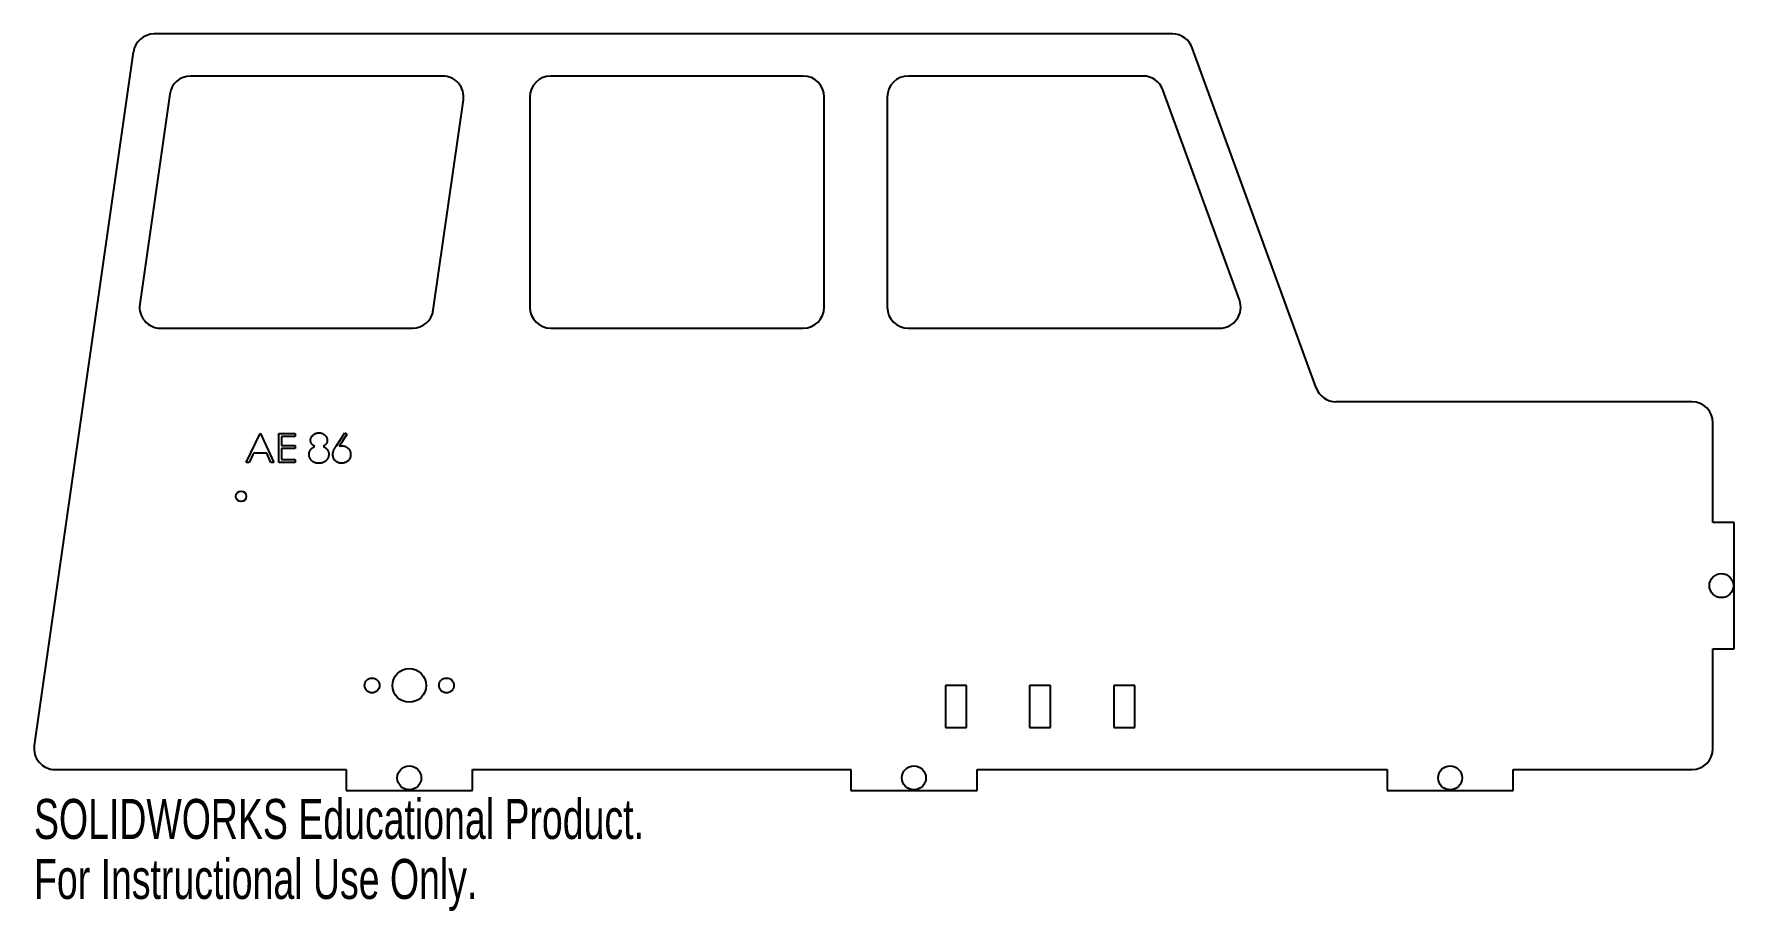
# Model space of a CAD drawing. Header units: inches. Extents: x -2.98 to 5.1, y -2.42 to 1.75.
import ezdxf

# ---------------------------------------------------------------- set-up
doc = ezdxf.new("R2010")
doc.units = ezdxf.units.IN
doc.header["$MEASUREMENT"] = 0
doc.styles.add('SLDTEXTSTYLE0', font='TXT', dxfattribs={"width": 0.7})

msp = doc.modelspace()

# ---------------------------------------------------------------- linework, layer by layer
at = {"color": 7, "linetype": 'Continuous', "lineweight": 25}
for p, q in [((2.43, 1.75), (-2.4133, 1.75)), ((-2.5123, 1.6641), (-2.9837, -1.6359)), ((3.113, 0.0658), (2.5239, 1.6842)), ((-1.0418, 1.55), (-2.2398, 1.55)), ((0.6735, 1.55), (-0.5265, 1.55)), ((2.2899, 1.55), (1.1735, 1.55)), ((-2.3388, 1.4641), (-2.4817, 0.4641)), ((2.7479, 0.4842), (2.3839, 1.4842)), ((-1.0857, 0.4359), (-0.9428, 1.4359)), ((-0.6265, 1.45), (-0.6265, 0.45)), ((0.7735, 0.45), (0.7735, 1.45)), ((1.0735, 1.45), (1.0735, 0.45)), ((-2.3827, 0.35), (-1.1847, 0.35)), ((-0.5265, 0.35), (0.6735, 0.35)), ((1.1735, 0.35), (2.6539, 0.35)), ((4.9, 0), (3.207, 0)), ((-1.9751, -0.2893), (-1.9098, -0.1515)), ((-1.9098, -0.1515), (-1.908, -0.1515)), ((-1.908, -0.1515), (-1.8444, -0.2893)), ((-1.8197, -0.2893), (-1.8197, -0.1515)), ((-1.8197, -0.1515), (-1.7419, -0.1515)), ((-1.7419, -0.1515), (-1.7419, -0.1656)), ((-1.5481, -0.2108), (-1.507, -0.1479)), ((-1.4974, -0.1554), (-1.5339, -0.2111)), ((-1.507, -0.1479), (-1.4974, -0.1554)), ((5, -0.575), (5, -0.1)), ((-1.8073, -0.1656), (-1.8073, -0.208)), ((-1.7419, -0.1656), (-1.8073, -0.1656)), ((-1.8073, -0.208), (-1.7419, -0.208)), ((-1.8073, -0.2221), (-1.8073, -0.2751)), ((-1.7419, -0.2221), (-1.8073, -0.2221)), ((-1.7419, -0.208), (-1.7419, -0.2221)), ((-1.9616, -0.2893), (-1.9751, -0.2893)), ((-1.9407, -0.2451), (-1.9616, -0.2893)), ((-1.8782, -0.2451), (-1.9407, -0.2451)), ((-1.8578, -0.2893), (-1.8782, -0.2451)), ((-1.8444, -0.2893), (-1.8578, -0.2893)), ((-1.7419, -0.2893), (-1.8197, -0.2893)), ((-1.8073, -0.2751), (-1.7419, -0.2751)), ((-1.7419, -0.2751), (-1.7419, -0.2893)), ((5.1, -0.575), (5, -0.575)), ((5.1, -1.175), (5.1, -0.575)), ((5, -1.175), (5.1, -1.175)), ((5, -1.65), (5, -1.175)), ((1.45, -1.35), (1.35, -1.35)), ((1.35, -1.35), (1.35, -1.55)), ((1.45, -1.55), (1.45, -1.35)), ((1.75, -1.35), (1.75, -1.55)), ((1.85, -1.35), (1.75, -1.35)), ((1.85, -1.55), (1.85, -1.35)), ((2.15, -1.35), (2.15, -1.55)), ((2.25, -1.35), (2.15, -1.35)), ((2.25, -1.55), (2.25, -1.35)), ((1.35, -1.55), (1.45, -1.55)), ((1.75, -1.55), (1.85, -1.55)), ((2.15, -1.55), (2.25, -1.55)), ((-2.8847, -1.75), (-1.5, -1.75)), ((-1.5, -1.75), (-1.5, -1.85)), ((-0.9, -1.75), (0.9, -1.75)), ((-0.9, -1.85), (-0.9, -1.75)), ((0.9, -1.75), (0.9, -1.85)), ((1.5, -1.75), (3.45, -1.75)), ((1.5, -1.85), (1.5, -1.75)), ((3.45, -1.75), (3.45, -1.85)), ((4.05, -1.85), (4.05, -1.75)), ((4.05, -1.75), (4.9, -1.75)), ((-1.5, -1.85), (-0.9, -1.85)), ((0.9, -1.85), (1.5, -1.85)), ((3.45, -1.85), (4.05, -1.85))]:
    msp.add_line(p, q, dxfattribs=at)
for centre, radius in [((-2, -0.45), 0.025), ((5.04, -0.875), 0.057), ((-1.2, -1.35), 0.08), ((-1.377, -1.35), 0.0354), ((-1.023, -1.35), 0.0354), ((-1.2, -1.79), 0.057), ((1.2, -1.79), 0.057), ((3.75, -1.79), 0.057)]:
    msp.add_circle(centre, radius, dxfattribs=at)
for centre, start, end in [((-2.4133, 1.65), 90, 171.8699), ((2.43, 1.65), 20, 90), ((-2.2398, 1.45), 90, 171.8699), ((-1.0418, 1.45), 351.8699, 90), ((-0.5265, 1.45), 90, 180), ((0.6735, 1.45), 0, 90), ((1.1735, 1.45), 90, 180), ((2.2899, 1.45), 20, 90), ((-2.3827, 0.45), 171.8699, 270), ((-1.1847, 0.45), 270, 351.8699), ((-0.5265, 0.45), 180, 270), ((0.6735, 0.45), 270, 0), ((1.1735, 0.45), 180, 270), ((2.6539, 0.45), 270, 20), ((3.207, 0.1), 200, 270), ((4.9, -0.1), 0, 90), ((-2.8847, -1.65), 171.8699, 270), ((4.9, -1.65), 270, 0)]:
    msp.add_arc(centre, 0.1, start, end, dxfattribs=at)
for points, knots in [([(-1.6695, -0.1833), (-1.6694, -0.1818), (-1.6693, -0.1789), (-1.6683, -0.1745), (-1.6665, -0.1702), (-1.6642, -0.166), (-1.6613, -0.162), (-1.6579, -0.1584), (-1.6539, -0.1553), (-1.6495, -0.1527), (-1.6447, -0.1505), (-1.6397, -0.1491), (-1.6345, -0.1481), (-1.6309, -0.148), (-1.6291, -0.1479)], [0, 0, 0, 0, 0.0740584, 0.1488704, 0.2266677, 0.3077348, 0.3911572, 0.4739294, 0.5579278, 0.6449893, 0.7333641, 0.821092, 0.9092872, 1, 1, 1, 1]), ([(-1.6291, -0.1479), (-1.6274, -0.148), (-1.6239, -0.1481), (-1.6188, -0.1491), (-1.614, -0.1506), (-1.6093, -0.1527), (-1.605, -0.1554), (-1.6012, -0.1585), (-1.5979, -0.1621), (-1.5951, -0.166), (-1.5928, -0.1702), (-1.5912, -0.1746), (-1.5902, -0.1791), (-1.5901, -0.1822), (-1.59, -0.1837)], [0, 0, 0, 0, 0.08941, 0.176306, 0.262626, 0.349446, 0.435498, 0.518928, 0.601355, 0.684256, 0.765807, 0.844877, 0.92228, 1, 1, 1, 1]), ([(-1.6766, -0.2503), (-1.6765, -0.2493), (-1.6765, -0.2474), (-1.6762, -0.2446), (-1.6757, -0.2418), (-1.675, -0.2391), (-1.6741, -0.2365), (-1.673, -0.234), (-1.6717, -0.2316), (-1.6702, -0.2292), (-1.6684, -0.2269), (-1.6665, -0.2246), (-1.6642, -0.2224), (-1.6617, -0.2203), (-1.659, -0.2182), (-1.656, -0.2163), (-1.6528, -0.2143), (-1.6505, -0.2131), (-1.6494, -0.2125)], [0, 0, 0, 0, 0.058854, 0.116315, 0.172675, 0.22878, 0.28458, 0.340257, 0.39663, 0.453507, 0.512318, 0.572648, 0.636022, 0.702363, 0.771483, 0.844184, 0.92007, 1, 1, 1, 1]), ([(-1.6494, -0.2125), (-1.651, -0.2116), (-1.6541, -0.21), (-1.6582, -0.2069), (-1.6617, -0.2035), (-1.6645, -0.1998), (-1.6668, -0.1959), (-1.6683, -0.1918), (-1.6693, -0.1876), (-1.6694, -0.1847), (-1.6695, -0.1833)], [0, 0, 0, 0, 0.14586, 0.282426, 0.41085, 0.535029, 0.654701, 0.770133, 0.884556, 1, 1, 1, 1]), ([(-1.59, -0.1837), (-1.5901, -0.1852), (-1.5902, -0.1881), (-1.5911, -0.1924), (-1.5927, -0.1964), (-1.5948, -0.2002), (-1.5976, -0.2037), (-1.601, -0.2069), (-1.605, -0.2099), (-1.608, -0.2116), (-1.6096, -0.2125)], [0, 0, 0, 0, 0.121904, 0.239413, 0.35541, 0.472091, 0.592859, 0.718703, 0.854892, 1, 1, 1, 1]), ([(-1.6096, -0.2125), (-1.6084, -0.2131), (-1.6062, -0.2142), (-1.6031, -0.2161), (-1.6002, -0.218), (-1.5976, -0.22), (-1.5951, -0.222), (-1.593, -0.2242), (-1.591, -0.2263), (-1.5893, -0.2286), (-1.5878, -0.2309), (-1.5865, -0.2333), (-1.5854, -0.2357), (-1.5845, -0.2382), (-1.5838, -0.2409), (-1.5833, -0.2435), (-1.583, -0.2463), (-1.583, -0.2482), (-1.5829, -0.2491)], [0, 0, 0, 0, 0.079525, 0.1551, 0.22722, 0.295911, 0.362056, 0.42552, 0.485813, 0.544495, 0.60146, 0.657841, 0.713974, 0.769468, 0.82613, 0.882885, 0.940701, 1, 1, 1, 1]), ([(-1.5635, -0.2509), (-1.5635, -0.2494), (-1.5634, -0.2465), (-1.5627, -0.2421), (-1.5616, -0.2377), (-1.5604, -0.2338), (-1.5592, -0.2307), (-1.5581, -0.2282), (-1.5568, -0.2256), (-1.5554, -0.2229), (-1.5538, -0.22), (-1.5521, -0.2171), (-1.5501, -0.214), (-1.5488, -0.2119), (-1.5481, -0.2108)], [0, 0, 0, 0, 0.097818, 0.199726, 0.305276, 0.415811, 0.474472, 0.537274, 0.603657, 0.674299, 0.749834, 0.828598, 0.912378, 1, 1, 1, 1]), ([(-1.5339, -0.2111), (-1.5314, -0.2107), (-1.5267, -0.21), (-1.5219, -0.2098), (-1.5196, -0.2098)], [0, 0, 0, 0, 0.5126593, 1, 1, 1, 1]), ([(-1.5196, -0.2098), (-1.5182, -0.2098), (-1.5154, -0.2099), (-1.5114, -0.2105), (-1.5075, -0.2114), (-1.5038, -0.2127), (-1.5002, -0.2143), (-1.4968, -0.2163), (-1.4936, -0.2188), (-1.4905, -0.2215), (-1.4878, -0.2245), (-1.4853, -0.2277), (-1.4833, -0.2311), (-1.4816, -0.2347), (-1.4803, -0.2384), (-1.4794, -0.2423), (-1.4788, -0.2464), (-1.4787, -0.2492), (-1.4787, -0.2506)], [0, 0, 0, 0, 0.065231, 0.128405, 0.190067, 0.250943, 0.311546, 0.372863, 0.435024, 0.499072, 0.563091, 0.62551, 0.68668, 0.747283, 0.808563, 0.870742, 0.934341, 1, 1, 1, 1]), ([(-1.6299, -0.2928), (-1.6318, -0.2928), (-1.6354, -0.2927), (-1.6406, -0.2921), (-1.6455, -0.291), (-1.6501, -0.2896), (-1.6543, -0.2877), (-1.6581, -0.2854), (-1.6616, -0.2827), (-1.6648, -0.2796), (-1.6675, -0.2762), (-1.6699, -0.2728), (-1.672, -0.2692), (-1.6737, -0.2656), (-1.675, -0.2619), (-1.6759, -0.2581), (-1.6764, -0.2542), (-1.6765, -0.2516), (-1.6766, -0.2503)], [0, 0, 0, 0, 0.0785564, 0.1528628, 0.2235597, 0.2903749, 0.3554031, 0.4182912, 0.4803886, 0.5430726, 0.6049239, 0.6643983, 0.7219426, 0.7783749, 0.8338299, 0.8888612, 0.9440889, 1, 1, 1, 1]), ([(-1.5934, -0.2777), (-1.5945, -0.2789), (-1.5966, -0.2813), (-1.6004, -0.2844), (-1.6045, -0.287), (-1.6089, -0.2891), (-1.6137, -0.2908), (-1.6188, -0.292), (-1.6243, -0.2927), (-1.628, -0.2928), (-1.6299, -0.2928)], [0, 0, 0, 0, 0.119283, 0.237093, 0.354796, 0.474576, 0.59746, 0.724926, 0.858883, 1, 1, 1, 1]), ([(-1.5829, -0.2491), (-1.583, -0.2505), (-1.583, -0.2531), (-1.5835, -0.257), (-1.5843, -0.2607), (-1.5855, -0.2644), (-1.587, -0.2679), (-1.5888, -0.2713), (-1.5909, -0.2746), (-1.5925, -0.2767), (-1.5934, -0.2777)], [0, 0, 0, 0, 0.1281582, 0.2536731, 0.3773253, 0.4993846, 0.6229184, 0.7458394, 0.8713953, 1, 1, 1, 1]), ([(-1.5218, -0.2928), (-1.5236, -0.2927), (-1.5273, -0.2926), (-1.5327, -0.2916), (-1.5379, -0.2898), (-1.5428, -0.2875), (-1.5474, -0.2845), (-1.5515, -0.2809), (-1.5551, -0.2767), (-1.5581, -0.2721), (-1.5605, -0.2671), (-1.5622, -0.2618), (-1.5633, -0.2564), (-1.5634, -0.2527), (-1.5635, -0.2509)], [0, 0, 0, 0, 0.084335, 0.167052, 0.249566, 0.33274, 0.415915, 0.497828, 0.580373, 0.6646, 0.749467, 0.83251, 0.915639, 1, 1, 1, 1]), ([(-1.4787, -0.2506), (-1.4788, -0.2525), (-1.4789, -0.2563), (-1.48, -0.2619), (-1.4817, -0.2671), (-1.4841, -0.272), (-1.4871, -0.2766), (-1.4908, -0.2807), (-1.4951, -0.2843), (-1.4999, -0.2873), (-1.505, -0.2897), (-1.5104, -0.2915), (-1.516, -0.2926), (-1.5198, -0.2927), (-1.5218, -0.2928)], [0, 0, 0, 0, 0.0859479, 0.1691252, 0.2503991, 0.3322897, 0.4133643, 0.4941723, 0.5760217, 0.660757, 0.7457831, 0.8300436, 0.9140275, 1, 1, 1, 1])]:
    msp.add_open_spline(points, degree=3, knots=knots, dxfattribs=at)

# ---------------------------------------------------------------- texts
at = {"color": 7, "linetype": 'Continuous', "char_height": 0.1903, "attachment_point": 1, "style": 'SLDTEXTSTYLE0'}
for s, insert in [('SOLIDWORKS Educational Product.', (-2.9847, -1.8901)), ('For Instructional Use Only.', (-2.9847, -2.1756))]:
    msp.add_mtext(s, dxfattribs=dict(at, insert=insert))

doc.saveas('drawing.dxf')
